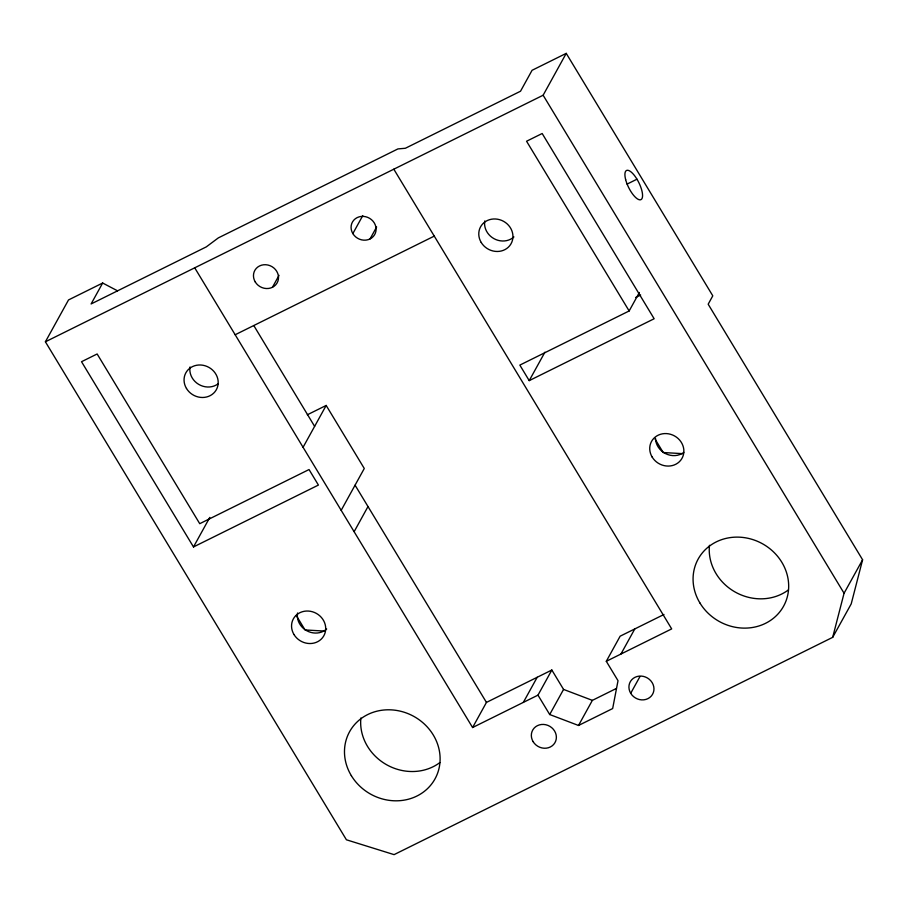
<?xml version="1.0" encoding="UTF-8"?>
<svg xmlns="http://www.w3.org/2000/svg" width="908" height="908" viewBox="0 0 908 908"><rect width="100%" height="100%" fill="white"/><g stroke="black" fill="none" stroke-linecap="round" stroke-linejoin="round"><path stroke-width="1.36" d="M102.661 283.024L68.509 299.946L45.4 341.794L346.413 839.786L394.083 854.632L832.681 637.348L844.065 593.242L862.6 559.782L708.172 304.203L712.791 295.826L566.229 53.368L532.077 70.291L520.522 91.22L405.365 148.265L397.908 148.923L218.34 237.885L206.275 246.897L91.106 303.953L102.661 283.024L117.507 290.798M862.6 559.782L851.216 603.888L832.681 637.348M616.407 688.446L592.368 700.363L563.562 689.422L551.837 670.025L537.979 695.142L472.591 727.535L341.181 510.33L364.278 468.483L326.176 405.445L307.313 414.786M272.434 287.303L279.04 275.34M352.849 233.594A12.78 11.645 28.9 0 1 363.359 216.388A12.78 11.645 28.9 0 1 374.527 234.866A12.78 11.645 28.9 0 1 352.849 233.594L362.746 215.661M193.495 546.945L318.413 485.065L309.038 469.549L199.737 523.689L97.145 353.972L81.527 361.713L193.495 546.945L209.805 517.401M370.033 238.952L376.627 226.989M341.181 510.33L303.068 447.292L326.176 405.445M45.4 341.794L543.132 95.227L566.229 53.368M354.177 531.623L368.012 506.528M639.345 292.501L629.153 310.967L519.841 365.107L529.216 380.634L544.913 352.202M472.591 727.535L486.45 702.417L551.837 670.025M523.337 702.383L537.196 677.277M663.975 614.478L620.153 636.179L606.294 661.296L618.019 680.694L612.662 708.546L578.51 725.469L549.703 714.528L563.562 689.422M578.51 725.469L592.368 700.363M620.936 654.044L634.794 628.926M630.708 693.303A12.78 11.645 28.9 0 1 641.23 676.085A12.78 11.645 28.9 0 1 652.398 694.563A12.78 11.645 28.9 0 1 630.708 693.303L639.958 676.562M194.721 267.826L235.172 334.746L434.262 236.114M627.076 184.108L636.973 179.205M635.6 297.518L640.651 295.021M529.216 380.634L654.146 318.742L542.178 133.51L526.561 141.239L629.153 310.967M606.294 661.296L671.682 628.904L393.811 169.194M682.51 453.648L663.192 452.524L655.133 439.188M324.349 631.071L305.031 629.948L296.235 615.397M543.132 95.227L844.065 593.242M537.979 695.142L549.703 714.528M355.085 485.201L486.45 702.417M254.024 325.927L314.622 426.374M235.172 334.746L303.068 447.292M788.416 589.905A48.794 44.469 28.9 0 1 735.083 591.993A48.794 44.469 28.9 0 1 709.466 545.299M439.847 762.595A48.794 44.469 28.9 0 1 386.513 764.684A48.794 44.469 28.9 0 1 360.885 717.978M513.917 236.931A17.422 15.879 28.9 0 1 494.009 238.679A17.422 15.879 28.9 0 1 484.77 220.95M218.102 383.834A17.422 15.879 28.9 0 1 198.614 384.322A17.422 15.879 28.9 0 1 190.033 366.968M683.781 452.434A17.422 15.879 28.9 0 1 665.632 453.659A17.422 15.879 28.9 0 1 655.508 438.371M326.687 628.994A17.422 15.879 28.9 0 1 306.779 630.742A17.422 15.879 28.9 0 1 297.54 613.014M625.646 179.602A16.265 5.652 63.6 0 0 640.821 199.692A16.265 5.652 63.6 0 0 634.737 175.891A16.265 5.652 63.6 0 0 625.646 179.602M699.886 602.923A48.794 44.469 28.9 0 0 782.685 607.747A48.794 44.469 28.9 0 0 740.043 537.196A48.794 44.469 28.9 0 0 699.886 602.923M351.305 775.614A48.794 44.469 28.9 0 0 434.115 780.426A48.794 44.469 28.9 0 0 391.473 709.874A48.794 44.469 28.9 0 0 351.305 775.614M533.121 741.654A12.78 11.645 28.9 0 0 554.811 742.914A12.78 11.645 28.9 0 0 543.642 724.436A12.78 11.645 28.9 0 0 533.121 741.654M255.25 281.945A12.78 11.645 28.9 0 0 276.94 283.205A12.78 11.645 28.9 0 0 265.772 264.727A12.78 11.645 28.9 0 0 255.25 281.945M481.217 242.47A17.422 15.879 28.9 0 0 510.795 244.184A17.422 15.879 28.9 0 0 495.564 218.987A17.422 15.879 28.9 0 0 481.217 242.47M186.481 388.476A17.422 15.879 28.9 0 0 216.059 390.202A17.422 15.879 28.9 0 0 200.827 365.005A17.422 15.879 28.9 0 0 186.481 388.476M652.171 457.076A17.422 15.879 28.9 0 0 681.738 458.79A17.422 15.879 28.9 0 0 666.517 433.593A17.422 15.879 28.9 0 0 652.171 457.076M293.988 634.533A17.422 15.879 28.9 0 0 323.566 636.247A17.422 15.879 28.9 0 0 308.334 611.05A17.422 15.879 28.9 0 0 293.988 634.533"/></g></svg>
